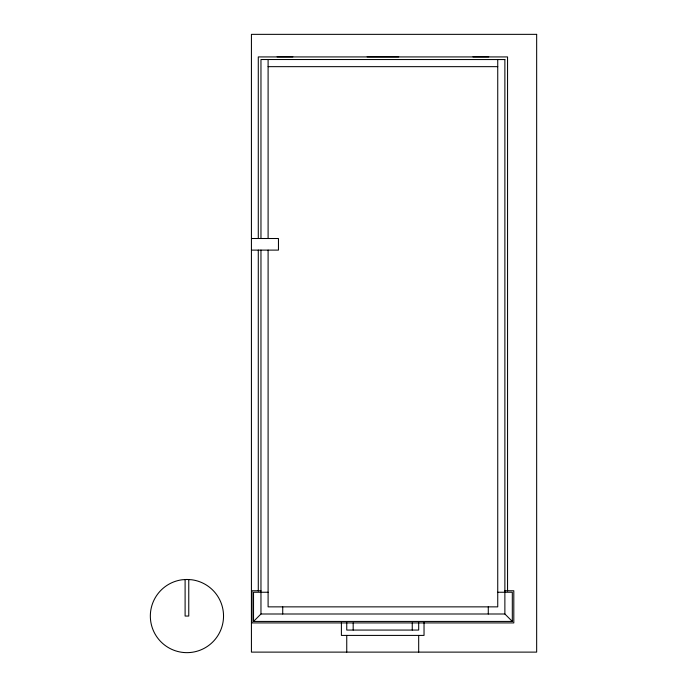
<?xml version="1.0" encoding="UTF-8"?>
<svg xmlns="http://www.w3.org/2000/svg" width="687" height="687" viewBox="0 0 687 687"><rect width="100%" height="100%" fill="white"/><g stroke="black" fill="none" stroke-linecap="round" stroke-linejoin="round"><path stroke-width="1.03" d="M268.102 592.246L253.529 592.246L253.529 621.434L260.966 613.998L260.966 250.111M277.093 56.841L292.885 56.841M367.124 56.841L398.718 56.841M472.957 56.841L488.749 56.841M504.876 59.554L260.966 59.52L260.966 238.509M268.102 66.656L497.74 66.656M251.425 238.509L278.458 238.509L278.458 250.111L251.425 250.111M260.966 590.76L252.035 590.76L252.035 622.92L513.807 622.92L513.807 590.76L504.876 590.76M497.74 592.246L512.313 592.246L512.313 621.434L253.529 621.434M260.966 613.998L504.876 613.998L512.313 621.434M507.556 591.026L507.556 56.927L258.286 56.927L258.286 238.509M504.876 59.52L504.876 613.998M497.74 59.52L497.74 606.861L268.102 606.861L268.102 250.111M488.277 606.861L488.277 613.998M424.034 622.568L424.034 635.415L341.396 635.415L341.396 622.568M418.684 622.568L418.684 630.065L346.746 630.065L346.746 622.568M418.684 635.415L418.684 652.118M412.252 622.92L412.252 630.065M353.178 622.92L353.178 630.065M346.746 635.415L346.746 652.118M282.726 606.861L282.726 613.998M268.102 59.52L268.102 238.509M258.286 250.111L258.286 591.035M188.762 579.579L188.762 616.05L185.104 616.05L185.104 579.579M186.933 579.459L182.158 579.768A36.6 36.6 0 0 0 156.069 635.715A36.6 36.6 0 0 0 217.805 635.715A36.6 36.6 0 0 0 191.716 579.768L186.933 579.459M536.659 34.35L251.425 34.35L251.425 652.118L536.659 652.118L536.659 34.35"/></g></svg>
